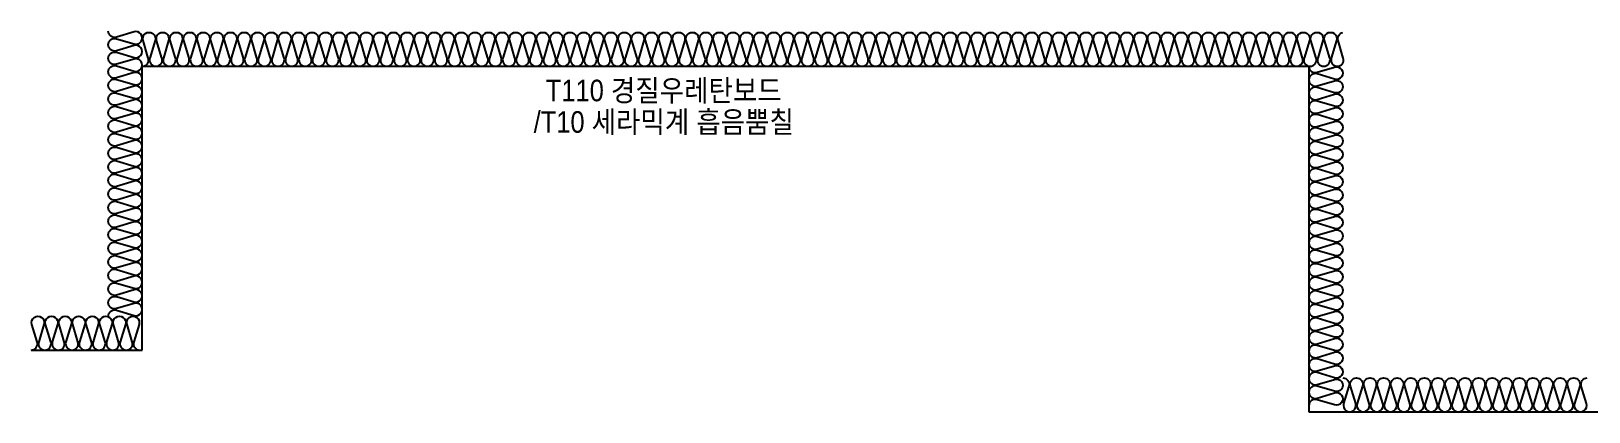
# Model space of a CAD drawing. Header units: millimetres. Extents: x 19868 to 801382, y -4805 to 85279.
# Drawn here: x 748738 to 753785, y 73469 to 74703 of the extents above; entities that cross this region are included whole.
import ezdxf
from ezdxf.enums import TextEntityAlignment as Align

# ---------------------------------------------------------------- set-up
doc = ezdxf.new("R2010")
doc.units = ezdxf.units.MM
doc.header["$LTSCALE"] = 250
doc.layers.add('ISL', color=251, linetype='Continuous')
doc.layers.add('NOPLOT-단열', color=225, linetype='Continuous', plot=False)
doc.styles.add('Gdim', font='')
doc.styles.get('Gdim').set_extended_font_data('Dotum')

msp = doc.modelspace()

# ---------------------------------------------------------------- linework, layer by layer
at = {"layer": 'ISL'}
for points in [[(748988.2, 73779, -0.509267), (749014.9, 73798.4), (749071.5, 73781.5, 1.372593), (749071.5, 73820.4), (749014.9, 73803.5, -0.509267), (748988.2, 73823, -0.509267), (749014.9, 73842.4), (749071.5, 73825.5, 1.372593), (749071.5, 73864.4), (749014.9, 73847.5, -0.509267), (748988.2, 73867, -0.509267), (749014.9, 73886.4), (749071.5, 73869.5, 1.372593), (749071.5, 73908.4), (749014.9, 73891.5, -0.509267), (748988.2, 73911, -0.509267), (749014.9, 73930.4), (749071.5, 73913.5, 1.372593), (749071.5, 73952.4), (749014.9, 73935.5, -0.509267), (748988.2, 73955, -0.509267), (749014.9, 73974.4), (749071.5, 73957.5, 1.372593), (749071.5, 73996.4), (749014.9, 73979.5, -0.509267), (748988.2, 73999, -0.509267), (749014.9, 74018.4), (749071.5, 74001.5, 1.372593), (749071.5, 74040.4), (749014.9, 74023.5, -0.509267), (748988.2, 74043, -0.509267), (749014.9, 74062.4), (749071.5, 74045.5, 1.372593), (749071.5, 74084.4), (749014.9, 74067.5, -0.509267), (748988.2, 74087, -0.509267), (749014.9, 74106.4), (749071.5, 74089.5, 1.372593), (749071.5, 74128.4), (749014.9, 74111.5, -0.509267), (748988.2, 74131, -0.509267), (749014.9, 74150.4), (749071.5, 74133.5, 1.372593), (749071.5, 74172.4), (749014.9, 74155.5, -0.509267), (748988.2, 74175, -0.509267), (749014.9, 74194.4), (749071.5, 74177.5, 1.372593), (749071.5, 74216.4), (749014.9, 74199.5, -0.509267), (748988.2, 74219, -0.509267), (749014.9, 74238.4), (749071.5, 74221.5, 1.372593), (749071.5, 74260.4), (749014.9, 74243.5, -0.509267), (748988.2, 74263, -0.509267), (749014.9, 74282.4), (749071.5, 74265.5, 1.372593), (749071.5, 74304.4), (749014.9, 74287.5, -0.509267), (748988.2, 74307, -0.509267), (749014.9, 74326.4), (749071.5, 74309.5, 1.372593), (749071.5, 74348.4), (749014.9, 74331.5, -0.509267), (748988.2, 74351, -0.509267), (749014.9, 74370.4), (749071.5, 74353.5, 1.372593), (749071.5, 74392.4), (749014.9, 74375.5, -0.509267), (748988.2, 74395, -0.509267), (749014.9, 74414.4), (749071.5, 74397.5, 1.372593), (749071.5, 74436.4), (749014.9, 74419.5, -0.509267), (748988.2, 74439, -0.509267), (749014.9, 74458.4), (749071.5, 74441.5, 1.372593), (749071.5, 74480.4), (749014.9, 74463.5, -0.509267), (748988.2, 74483, -0.509267), (749014.9, 74502.4), (749071.5, 74485.5, 1.372593), (749071.5, 74524.4), (749014.9, 74507.5, -0.509267), (748988.2, 74527, -0.509267), (749014.9, 74546.4), (749071.5, 74529.5, 1.372593), (749071.5, 74568.4), (749014.9, 74551.5, -0.509267), (748988.2, 74571, -0.509267), (749014.9, 74590.4), (749071.5, 74573.5, 1.372593), (749071.5, 74612.4), (749014.9, 74595.5, -0.509267), (748988.2, 74615, -0.509267), (749014.9, 74634.4), (749071.5, 74617.5, 1.372593), (749071.5, 74656.4), (749014.9, 74639.5, -0.509267), (748988.2, 74659, -0.509267), (749014.9, 74678.4), (749071.5, 74661.5, 1.372593), (749071.5, 74700.4), (749014.9, 74683.5, -0.509267), (748988.2, 74703)], [(749098.2, 74588.9, 0.509267), (749117.7, 74615.6), (749100.8, 74672.3, -1.372593), (749139.7, 74672.3), (749122.8, 74615.6, 0.509267), (749142.2, 74588.9, 0.509267), (749161.7, 74615.6), (749144.8, 74672.3, -1.372593), (749183.7, 74672.3), (749166.8, 74615.6, 0.509267), (749186.2, 74588.9, 0.509267), (749205.7, 74615.6), (749188.8, 74672.3, -1.372593), (749227.7, 74672.3), (749210.8, 74615.6, 0.509267), (749230.2, 74588.9, 0.509267), (749249.7, 74615.6), (749232.8, 74672.3, -1.372593), (749271.7, 74672.3), (749254.8, 74615.6, 0.509267), (749274.2, 74588.9, 0.509267), (749293.7, 74615.6), (749276.8, 74672.3, -1.372593), (749315.7, 74672.3), (749298.8, 74615.6, 0.509267), (749318.2, 74588.9, 0.509267), (749337.7, 74615.6), (749320.8, 74672.3, -1.372593), (749359.7, 74672.3), (749342.8, 74615.6, 0.509267), (749362.2, 74588.9, 0.509267), (749381.7, 74615.6), (749364.8, 74672.3, -1.372593), (749403.7, 74672.3), (749386.8, 74615.6, 0.509267), (749406.2, 74588.9, 0.509267), (749425.7, 74615.6), (749408.8, 74672.3, -1.372593), (749447.7, 74672.3), (749430.8, 74615.6, 0.509267), (749450.2, 74588.9, 0.509267), (749469.7, 74615.6), (749452.8, 74672.3, -1.372593), (749491.7, 74672.3), (749474.8, 74615.6, 0.509267), (749494.2, 74588.9, 0.509267), (749513.7, 74615.6), (749496.8, 74672.3, -1.372593), (749535.7, 74672.3), (749518.8, 74615.6, 0.509267), (749538.2, 74588.9, 0.509267), (749557.7, 74615.6), (749540.8, 74672.3, -1.372593), (749579.7, 74672.3), (749562.8, 74615.6, 0.509267), (749582.2, 74588.9, 0.509267), (749601.7, 74615.6), (749584.8, 74672.3, -1.372593), (749623.7, 74672.3), (749606.8, 74615.6, 0.509267), (749626.2, 74588.9, 0.509267), (749645.7, 74615.6), (749628.8, 74672.3, -1.372593), (749667.7, 74672.3), (749650.8, 74615.6, 0.509267), (749670.2, 74588.9, 0.509267), (749689.7, 74615.6), (749672.8, 74672.3, -1.372593), (749711.7, 74672.3), (749694.8, 74615.6, 0.509267), (749714.2, 74588.9, 0.509267), (749733.7, 74615.6), (749716.8, 74672.3, -1.372593), (749755.7, 74672.3), (749738.8, 74615.6, 0.509267), (749758.2, 74588.9, 0.509267), (749777.7, 74615.6), (749760.8, 74672.3, -1.372593), (749799.7, 74672.3), (749782.8, 74615.6, 0.509267), (749802.2, 74588.9, 0.509267), (749821.7, 74615.6), (749804.8, 74672.3, -1.372593), (749843.7, 74672.3), (749826.8, 74615.6, 0.509267), (749846.2, 74588.9, 0.509267), (749865.7, 74615.6), (749848.8, 74672.3, -1.372593), (749887.7, 74672.3), (749870.8, 74615.6, 0.509267), (749890.2, 74588.9, 0.509267), (749909.7, 74615.6), (749892.8, 74672.3, -1.372593), (749931.7, 74672.3), (749914.8, 74615.6, 0.509267), (749934.2, 74588.9, 0.509267), (749953.7, 74615.6), (749936.8, 74672.3, -1.372593), (749975.7, 74672.3), (749958.8, 74615.6, 0.509267), (749978.2, 74588.9, 0.509267), (749997.7, 74615.6), (749980.8, 74672.3, -1.372593), (750019.7, 74672.3), (750002.8, 74615.6, 0.509267), (750022.2, 74588.9, 0.509267), (750041.7, 74615.6), (750024.8, 74672.3, -1.372593), (750063.7, 74672.3), (750046.8, 74615.6, 0.509267), (750066.2, 74588.9, 0.509267), (750085.7, 74615.6), (750068.8, 74672.3, -1.372593), (750107.7, 74672.3), (750090.8, 74615.6, 0.509267), (750110.2, 74588.9, 0.509267), (750129.7, 74615.6), (750112.8, 74672.3, -1.372593), (750151.7, 74672.3), (750134.8, 74615.6, 0.509267), (750154.2, 74588.9, 0.509267), (750173.7, 74615.6), (750156.8, 74672.3, -1.372593), (750195.7, 74672.3), (750178.8, 74615.6, 0.509267), (750198.2, 74588.9, 0.509267), (750217.7, 74615.6), (750200.8, 74672.3, -1.372593), (750239.7, 74672.3), (750222.8, 74615.6, 0.509267), (750242.2, 74588.9, 0.509267), (750261.7, 74615.6), (750244.8, 74672.3, -1.372593), (750283.7, 74672.3), (750266.8, 74615.6, 0.509267), (750286.2, 74588.9, 0.509267), (750305.7, 74615.6), (750288.8, 74672.3, -1.372593), (750327.7, 74672.3), (750310.8, 74615.6, 0.509267), (750330.2, 74588.9, 0.509267), (750349.7, 74615.6), (750332.8, 74672.3, -1.372593), (750371.7, 74672.3), (750354.8, 74615.6, 0.509267), (750374.2, 74588.9, 0.509267), (750393.7, 74615.6), (750376.8, 74672.3, -1.372593), (750415.7, 74672.3), (750398.8, 74615.6, 0.509267), (750418.2, 74588.9, 0.509267), (750437.7, 74615.6), (750420.8, 74672.3, -1.372593), (750459.7, 74672.3), (750442.8, 74615.6, 0.509267), (750462.2, 74588.9, 0.509267), (750481.7, 74615.6), (750464.8, 74672.3, -1.372593), (750503.7, 74672.3), (750486.8, 74615.6, 0.509267), (750506.2, 74588.9, 0.509267), (750525.7, 74615.6), (750508.8, 74672.3, -1.372593), (750547.7, 74672.3), (750530.8, 74615.6, 0.509267), (750550.2, 74588.9, 0.509267), (750569.7, 74615.6), (750552.8, 74672.3, -1.372593), (750591.7, 74672.3), (750574.8, 74615.6, 0.509267), (750594.2, 74588.9, 0.509267), (750613.7, 74615.6), (750596.8, 74672.3, -1.372593), (750635.7, 74672.3), (750618.8, 74615.6, 0.509267), (750638.2, 74588.9, 0.509267), (750657.7, 74615.6), (750640.8, 74672.3, -1.372593), (750679.7, 74672.3), (750662.8, 74615.6, 0.509267), (750682.2, 74588.9, 0.509267), (750701.7, 74615.6), (750684.8, 74672.3, -1.372593), (750723.7, 74672.3), (750706.8, 74615.6, 0.509267), (750726.2, 74588.9, 0.509267), (750745.7, 74615.6), (750728.8, 74672.3, -1.372593), (750767.7, 74672.3), (750750.8, 74615.6, 0.509267), (750770.2, 74588.9, 0.509267), (750789.7, 74615.6), (750772.8, 74672.3, -1.372593), (750811.7, 74672.3), (750794.8, 74615.6, 0.509267), (750814.2, 74588.9, 0.509267), (750833.7, 74615.6), (750816.8, 74672.3, -1.372593), (750855.7, 74672.3), (750838.8, 74615.6, 0.509267), (750858.2, 74588.9, 0.509267), (750877.7, 74615.6), (750860.8, 74672.3, -1.372593), (750899.7, 74672.3), (750882.8, 74615.6, 0.509267), (750902.2, 74588.9, 0.509267), (750921.7, 74615.6), (750904.8, 74672.3, -1.372593), (750943.7, 74672.3), (750926.8, 74615.6, 0.509267), (750946.2, 74588.9, 0.509267), (750965.7, 74615.6), (750948.8, 74672.3, -1.372593), (750987.7, 74672.3), (750970.8, 74615.6, 0.509267), (750990.2, 74588.9, 0.509267), (751009.7, 74615.6), (750992.8, 74672.3, -1.372593), (751031.7, 74672.3), (751014.8, 74615.6, 0.509267), (751034.2, 74588.9, 0.509267), (751053.7, 74615.6), (751036.8, 74672.3, -1.372593), (751075.7, 74672.3), (751058.8, 74615.6, 0.509267), (751078.2, 74588.9, 0.509267), (751097.7, 74615.6), (751080.8, 74672.3, -1.372593), (751119.7, 74672.3), (751102.8, 74615.6, 0.509267), (751122.2, 74588.9, 0.509267), (751141.7, 74615.6), (751124.8, 74672.3, -1.372593), (751163.7, 74672.3), (751146.8, 74615.6, 0.509267), (751166.2, 74588.9, 0.509267), (751185.7, 74615.6), (751168.8, 74672.3, -1.372593), (751207.7, 74672.3), (751190.8, 74615.6, 0.509267), (751210.2, 74588.9, 0.509267), (751229.7, 74615.6), (751212.8, 74672.3, -1.372593), (751251.7, 74672.3), (751234.8, 74615.6, 0.509267), (751254.2, 74588.9, 0.509267), (751273.7, 74615.6), (751256.8, 74672.3, -1.372593), (751295.7, 74672.3), (751278.8, 74615.6, 0.509267), (751298.2, 74588.9, 0.509267), (751317.7, 74615.6), (751300.8, 74672.3, -1.372593), (751339.7, 74672.3), (751322.8, 74615.6, 0.509267), (751342.2, 74588.9, 0.509267), (751361.7, 74615.6), (751344.8, 74672.3, -1.372593), (751383.7, 74672.3), (751366.8, 74615.6, 0.509267), (751386.2, 74588.9, 0.509267), (751405.7, 74615.6), (751388.8, 74672.3, -1.372593), (751427.7, 74672.3), (751410.8, 74615.6, 0.509267), (751430.2, 74588.9, 0.509267), (751449.7, 74615.6), (751432.8, 74672.3, -1.372593), (751471.7, 74672.3), (751454.8, 74615.6, 0.509267), (751474.2, 74588.9, 0.509267), (751493.7, 74615.6), (751476.8, 74672.3, -1.372593), (751515.7, 74672.3), (751498.8, 74615.6, 0.509267), (751518.2, 74588.9, 0.509267), (751537.7, 74615.6), (751520.8, 74672.3, -1.372593), (751559.7, 74672.3), (751542.8, 74615.6, 0.509267), (751562.2, 74588.9, 0.509267), (751581.7, 74615.6), (751564.8, 74672.3, -1.372593), (751603.7, 74672.3), (751586.8, 74615.6, 0.509267), (751606.2, 74588.9, 0.509267), (751625.7, 74615.6), (751608.8, 74672.3, -1.372593), (751647.7, 74672.3), (751630.8, 74615.6, 0.509267), (751650.2, 74588.9, 0.509267), (751669.7, 74615.6), (751652.8, 74672.3, -1.372593), (751691.7, 74672.3), (751674.8, 74615.6, 0.509267), (751694.2, 74588.9, 0.509267), (751713.7, 74615.6), (751696.8, 74672.3, -1.372593), (751735.7, 74672.3), (751718.8, 74615.6, 0.509267), (751738.2, 74588.9, 0.509267), (751757.7, 74615.6), (751740.8, 74672.3, -1.372593), (751779.7, 74672.3), (751762.8, 74615.6, 0.509267), (751782.2, 74588.9, 0.509267), (751801.7, 74615.6), (751784.8, 74672.3, -1.372593), (751823.7, 74672.3), (751806.8, 74615.6, 0.509267), (751826.2, 74588.9, 0.509267), (751845.7, 74615.6), (751828.8, 74672.3, -1.372593), (751867.7, 74672.3), (751850.8, 74615.6, 0.509267), (751870.2, 74588.9, 0.509267), (751889.7, 74615.6), (751872.8, 74672.3, -1.372593), (751911.7, 74672.3), (751894.8, 74615.6, 0.509267), (751914.2, 74588.9, 0.509267), (751933.7, 74615.6), (751916.8, 74672.3, -1.372593), (751955.7, 74672.3), (751938.8, 74615.6, 0.509267), (751958.2, 74588.9, 0.509267), (751977.7, 74615.6), (751960.8, 74672.3, -1.372593), (751999.7, 74672.3), (751982.8, 74615.6, 0.509267), (752002.2, 74588.9, 0.509267), (752021.7, 74615.6), (752004.8, 74672.3, -1.372593), (752043.7, 74672.3), (752026.8, 74615.6, 0.509267), (752046.2, 74588.9, 0.509267), (752065.7, 74615.6), (752048.8, 74672.3, -1.372593), (752087.7, 74672.3), (752070.8, 74615.6, 0.509267), (752090.2, 74588.9, 0.509267), (752109.7, 74615.6), (752092.8, 74672.3, -1.372593), (752131.7, 74672.3), (752114.8, 74615.6, 0.509267), (752134.2, 74588.9, 0.509267), (752153.7, 74615.6), (752136.8, 74672.3, -1.372593), (752175.7, 74672.3), (752158.8, 74615.6, 0.509267), (752178.2, 74588.9, 0.509267), (752197.7, 74615.6), (752180.8, 74672.3, -1.372593), (752219.7, 74672.3), (752202.8, 74615.6, 0.509267), (752222.2, 74588.9, 0.509267), (752241.7, 74615.6), (752224.8, 74672.3, -1.372593), (752263.7, 74672.3), (752246.8, 74615.6, 0.509267), (752266.2, 74588.9, 0.509267), (752285.7, 74615.6), (752268.8, 74672.3, -1.372593), (752307.7, 74672.3), (752290.8, 74615.6, 0.509267), (752310.2, 74588.9, 0.509267), (752329.7, 74615.6), (752312.8, 74672.3, -1.372593), (752351.7, 74672.3), (752334.8, 74615.6, 0.509267), (752354.2, 74588.9, 0.509267), (752373.7, 74615.6), (752356.8, 74672.3, -1.372593), (752395.7, 74672.3), (752378.8, 74615.6, 0.509267), (752398.2, 74588.9, 0.509267), (752417.7, 74615.6), (752400.8, 74672.3, -1.372593), (752439.7, 74672.3), (752422.8, 74615.6, 0.509267), (752442.2, 74588.9, 0.509267), (752461.7, 74615.6), (752444.8, 74672.3, -1.372593), (752483.7, 74672.3), (752466.8, 74615.6, 0.509267), (752486.2, 74588.9, 0.509267), (752505.7, 74615.6), (752488.8, 74672.3, -1.372593), (752527.7, 74672.3), (752510.8, 74615.6, 0.509267), (752530.2, 74588.9, 0.509267), (752549.7, 74615.6), (752532.8, 74672.3, -1.372593), (752571.7, 74672.3), (752554.8, 74615.6, 0.509267), (752574.2, 74588.9, 0.509267), (752593.7, 74615.6), (752576.8, 74672.3, -1.372593), (752615.7, 74672.3), (752598.8, 74615.6, 0.509267), (752618.2, 74588.9, 0.509267), (752637.7, 74615.6), (752620.8, 74672.3, -1.372593), (752659.7, 74672.3), (752642.8, 74615.6, 0.509267), (752662.2, 74588.9, 0.509267), (752681.7, 74615.6), (752664.8, 74672.3, -1.372593), (752703.7, 74672.3), (752686.8, 74615.6, 0.509267), (752706.2, 74588.9, 0.509267), (752725.7, 74615.6), (752708.8, 74672.3, -1.372593), (752747.7, 74672.3), (752730.8, 74615.6, 0.509267), (752750.2, 74588.9, 0.509267), (752769.7, 74615.6), (752752.8, 74672.3, -1.372593), (752791.7, 74672.3), (752774.8, 74615.6, 0.509267), (752794.2, 74588.9, 0.509267), (752813.7, 74615.6), (752796.8, 74672.3, -1.372593), (752835.7, 74672.3), (752818.8, 74615.6, 0.509267), (752838.2, 74588.9, 0.509267), (752857.7, 74615.6), (752840.8, 74672.3, -1.372593), (752879.7, 74672.3), (752862.8, 74615.6, 0.509267), (752882.2, 74588.9, 0.509267), (752901.7, 74615.6), (752884.8, 74672.3, -1.372593), (752923.7, 74672.3), (752906.8, 74615.6, 0.509267), (752926.2, 74588.9, 0.509267), (752945.7, 74615.6), (752928.8, 74672.3, -1.372593), (752967.7, 74672.3), (752950.8, 74615.6, 0.509267), (752970.2, 74588.9, 0.509267), (752989.7, 74615.6), (752972.8, 74672.3, -0.44776), (752988.2, 74698.5, -0.44776)], [(752878.2, 74588.9, 0.509267), (752904.9, 74569.5), (752961.5, 74586.3, -1.372593), (752961.5, 74547.5), (752904.9, 74564.3, 0.509267), (752878.2, 74544.9, 0.509267), (752904.9, 74525.5), (752961.5, 74542.3, -1.372593), (752961.5, 74503.5), (752904.9, 74520.3, 0.509267), (752878.2, 74500.9, 0.509267), (752904.9, 74481.5), (752961.5, 74498.3, -1.372593), (752961.5, 74459.5), (752904.9, 74476.3, 0.509267), (752878.2, 74456.9, 0.509267), (752904.9, 74437.5), (752961.5, 74454.3, -1.372593), (752961.5, 74415.5), (752904.9, 74432.3, 0.509267), (752878.2, 74412.9, 0.509267), (752904.9, 74393.5), (752961.5, 74410.3, -1.372593), (752961.5, 74371.5), (752904.9, 74388.3, 0.509267), (752878.2, 74368.9, 0.509267), (752904.9, 74349.5), (752961.5, 74366.3, -1.372593), (752961.5, 74327.5), (752904.9, 74344.3, 0.509267), (752878.2, 74324.9, 0.509267), (752904.9, 74305.5), (752961.5, 74322.3, -1.372593), (752961.5, 74283.5), (752904.9, 74300.3, 0.509267), (752878.2, 74280.9, 0.509267), (752904.9, 74261.5), (752961.5, 74278.3, -1.372593), (752961.5, 74239.5), (752904.9, 74256.3, 0.509267), (752878.2, 74236.9, 0.509267), (752904.9, 74217.5), (752961.5, 74234.3, -1.372593), (752961.5, 74195.5), (752904.9, 74212.3, 0.509267), (752878.2, 74192.9, 0.509267), (752904.9, 74173.5), (752961.5, 74190.3, -1.372593), (752961.5, 74151.5), (752904.9, 74168.3, 0.509267), (752878.2, 74148.9, 0.509267), (752904.9, 74129.5), (752961.5, 74146.3, -1.372593), (752961.5, 74107.5), (752904.9, 74124.3, 0.509267), (752878.2, 74104.9, 0.509267), (752904.9, 74085.5), (752961.5, 74102.3, -1.372593), (752961.5, 74063.5), (752904.9, 74080.3, 0.509267), (752878.2, 74060.9, 0.509267), (752904.9, 74041.5), (752961.5, 74058.3, -1.372593), (752961.5, 74019.5), (752904.9, 74036.3, 0.509267), (752878.2, 74016.9, 0.509267), (752904.9, 73997.5), (752961.5, 74014.3, -1.372593), (752961.5, 73975.5), (752904.9, 73992.3, 0.509267), (752878.2, 73972.9, 0.509267), (752904.9, 73953.5), (752961.5, 73970.3, -1.372593), (752961.5, 73931.5), (752904.9, 73948.3, 0.509267), (752878.2, 73928.9, 0.509267), (752904.9, 73909.5), (752961.5, 73926.3, -1.372593), (752961.5, 73887.5), (752904.9, 73904.3, 0.509267), (752878.2, 73884.9, 0.509267), (752904.9, 73865.5), (752961.5, 73882.3, -1.372593), (752961.5, 73843.5), (752904.9, 73860.3, 0.509267), (752878.2, 73840.9, 0.509267), (752904.9, 73821.5), (752961.5, 73838.3, -1.372593), (752961.5, 73799.5), (752904.9, 73816.3, 0.509267), (752878.2, 73796.9, 0.509267), (752904.9, 73777.5), (752961.5, 73794.3, -1.372593), (752961.5, 73755.5), (752904.9, 73772.3, 0.509267), (752878.2, 73752.9, 0.509267), (752904.9, 73733.5), (752961.5, 73750.3, -1.372593), (752961.5, 73711.5), (752904.9, 73728.3, 0.509267), (752878.2, 73708.9, 0.509267), (752904.9, 73689.5), (752961.5, 73706.3, -1.372593), (752961.5, 73667.5), (752904.9, 73684.3, 0.509267), (752878.2, 73664.9, 0.509267), (752904.9, 73645.5), (752961.5, 73662.3, -1.372593), (752961.5, 73623.5), (752904.9, 73640.3, 0.509267), (752878.2, 73620.9, 0.509267), (752904.9, 73601.5), (752961.5, 73618.3, -1.372593), (752961.5, 73579.5), (752904.9, 73596.3, 0.509267), (752878.2, 73576.9, 0.509267), (752904.9, 73557.5), (752961.5, 73574.3, -1.372593), (752961.5, 73535.5), (752904.9, 73552.3, 0.509267), (752878.2, 73532.9, 0.509267), (752904.9, 73513.5), (752961.5, 73530.3, -1.372593), (752961.5, 73491.5), (752904.9, 73508.3, 0.509267), (752878.2, 73488.9)], [(748738.2, 73668.9, 0.509267), (748757.7, 73695.6), (748740.8, 73752.3, -1.372593), (748779.7, 73752.3), (748762.8, 73695.6, 0.509267), (748782.2, 73668.9, 0.509267), (748801.7, 73695.6), (748784.8, 73752.3, -1.372593), (748823.7, 73752.3), (748806.8, 73695.6, 0.509267), (748826.2, 73668.9, 0.509267), (748845.7, 73695.6), (748828.8, 73752.3, -1.372593), (748867.7, 73752.3), (748850.8, 73695.6, 0.509267), (748870.2, 73668.9, 0.509267), (748889.7, 73695.6), (748872.8, 73752.3, -1.372593), (748911.7, 73752.3), (748894.8, 73695.6, 0.509267), (748914.2, 73668.9, 0.509267), (748933.7, 73695.6), (748916.8, 73752.3, -1.372593), (748955.7, 73752.3), (748938.8, 73695.6, 0.509267), (748958.2, 73668.9, 0.509267), (748977.7, 73695.6), (748960.8, 73752.3, -1.372593), (748999.7, 73752.3), (748982.8, 73695.6, 0.509267), (749002.2, 73668.9, 0.509267), (749021.7, 73695.6), (749004.8, 73752.3, -1.372593), (749043.7, 73752.3), (749026.8, 73695.6, 0.509267), (749046.2, 73668.9, 0.509267), (749065.7, 73695.6), (749048.8, 73752.3, -1.372593), (749087.7, 73752.3), (749070.8, 73695.6, 0.509267), (749090.2, 73668.9)]]:
    msp.add_lwpolyline(points, format="xyb", dxfattribs=at)
msp.add_lwpolyline([(748738.2, 73668.9), (749098.2, 73668.9), (749098.2, 74588.9), (752878.2, 74588.9), (752878.2, 73468.9), (753898.2, 73468.9), (753898.2, 74588.9), (768778.2, 74588.9), (768778.2, 73468.9), (769998.2, 73468.9), (769998.2, 74588.9), (784878.2, 74588.9), (784878.2, 73468.9), (785898.2, 73468.9), (785898.2, 74588.9), (789678.2, 74588.9), (789678.2, 73668.9), (790038.2, 73668.9)], dxfattribs=at)
at = {"layer": 'ISL', "elevation": 0}
msp.add_lwpolyline([(752988.2, 73578.9, -0.509267), (753007.7, 73552.3), (752990.8, 73495.6, 1.372593), (753029.7, 73495.6), (753012.8, 73552.3, -0.509267), (753032.2, 73578.9, -0.509267), (753051.7, 73552.3), (753034.8, 73495.6, 1.372593), (753073.7, 73495.6), (753056.8, 73552.3, -0.509267), (753076.2, 73578.9, -0.509267), (753095.7, 73552.3), (753078.8, 73495.6, 1.372593), (753117.7, 73495.6), (753100.8, 73552.3, -0.509267), (753120.2, 73578.9, -0.509267), (753139.7, 73552.3), (753122.8, 73495.6, 1.372593), (753161.7, 73495.6), (753144.8, 73552.3, -0.509267), (753164.2, 73578.9, -0.509267), (753183.7, 73552.3), (753166.8, 73495.6, 1.372593), (753205.7, 73495.6), (753188.8, 73552.3, -0.509267), (753208.2, 73578.9, -0.509267), (753227.7, 73552.3), (753210.8, 73495.6, 1.372593), (753249.7, 73495.6), (753232.8, 73552.3, -0.509267), (753252.2, 73578.9, -0.509267), (753271.7, 73552.3), (753254.8, 73495.6, 1.372593), (753293.7, 73495.6), (753276.8, 73552.3, -0.509267), (753296.2, 73578.9, -0.509267), (753315.7, 73552.3), (753298.8, 73495.6, 1.372593), (753337.7, 73495.6), (753320.8, 73552.3, -0.509267), (753340.2, 73578.9, -0.509267), (753359.7, 73552.3), (753342.8, 73495.6, 1.372593), (753381.7, 73495.6), (753364.8, 73552.3, -0.509267), (753384.2, 73578.9, -0.509267), (753403.7, 73552.3), (753386.8, 73495.6, 1.372593), (753425.7, 73495.6), (753408.8, 73552.3, -0.509267), (753428.2, 73578.9, -0.509267), (753447.7, 73552.3), (753430.8, 73495.6, 1.372593), (753469.7, 73495.6), (753452.8, 73552.3, -0.509267), (753472.2, 73578.9, -0.509267), (753491.7, 73552.3), (753474.8, 73495.6, 1.372593), (753513.7, 73495.6), (753496.8, 73552.3, -0.509267), (753516.2, 73578.9, -0.509267), (753535.7, 73552.3), (753518.8, 73495.6, 1.372593), (753557.7, 73495.6), (753540.8, 73552.3, -0.509267), (753560.2, 73578.9, -0.509267), (753579.7, 73552.3), (753562.8, 73495.6, 1.372593), (753601.7, 73495.6), (753584.8, 73552.3, -0.509267), (753604.2, 73578.9, -0.509267), (753623.7, 73552.3), (753606.8, 73495.6, 1.372593), (753645.7, 73495.6), (753628.8, 73552.3, -0.509267), (753648.2, 73578.9, -0.509267), (753667.7, 73552.3), (753650.8, 73495.6, 1.372593), (753689.7, 73495.6), (753672.8, 73552.3, -0.509267), (753692.2, 73578.9, -0.509267), (753711.7, 73552.3), (753694.8, 73495.6, 1.372593), (753733.7, 73495.6), (753716.8, 73552.3, -0.509267), (753736.2, 73578.9, -0.509267), (753755.7, 73552.3), (753738.8, 73495.6, 1.372593), (753777.7, 73495.6), (753760.8, 73552.3, -0.509267), (753780.2, 73578.9)], format="xyb", dxfattribs=at)

# ---------------------------------------------------------------- texts
at = {"layer": 'NOPLOT-단열', "style": 'Gdim', "width": 0.9}
for s, p in [('T110 경질우레탄보드', (750788, 74510.6)), ('/T10 세라믹계 흡음뿜칠', (750788, 74408.5))]:
    msp.add_text(s, height=70, dxfattribs=at).set_placement(p, align=Align.MIDDLE_CENTER)

doc.saveas('drawing.dxf')
